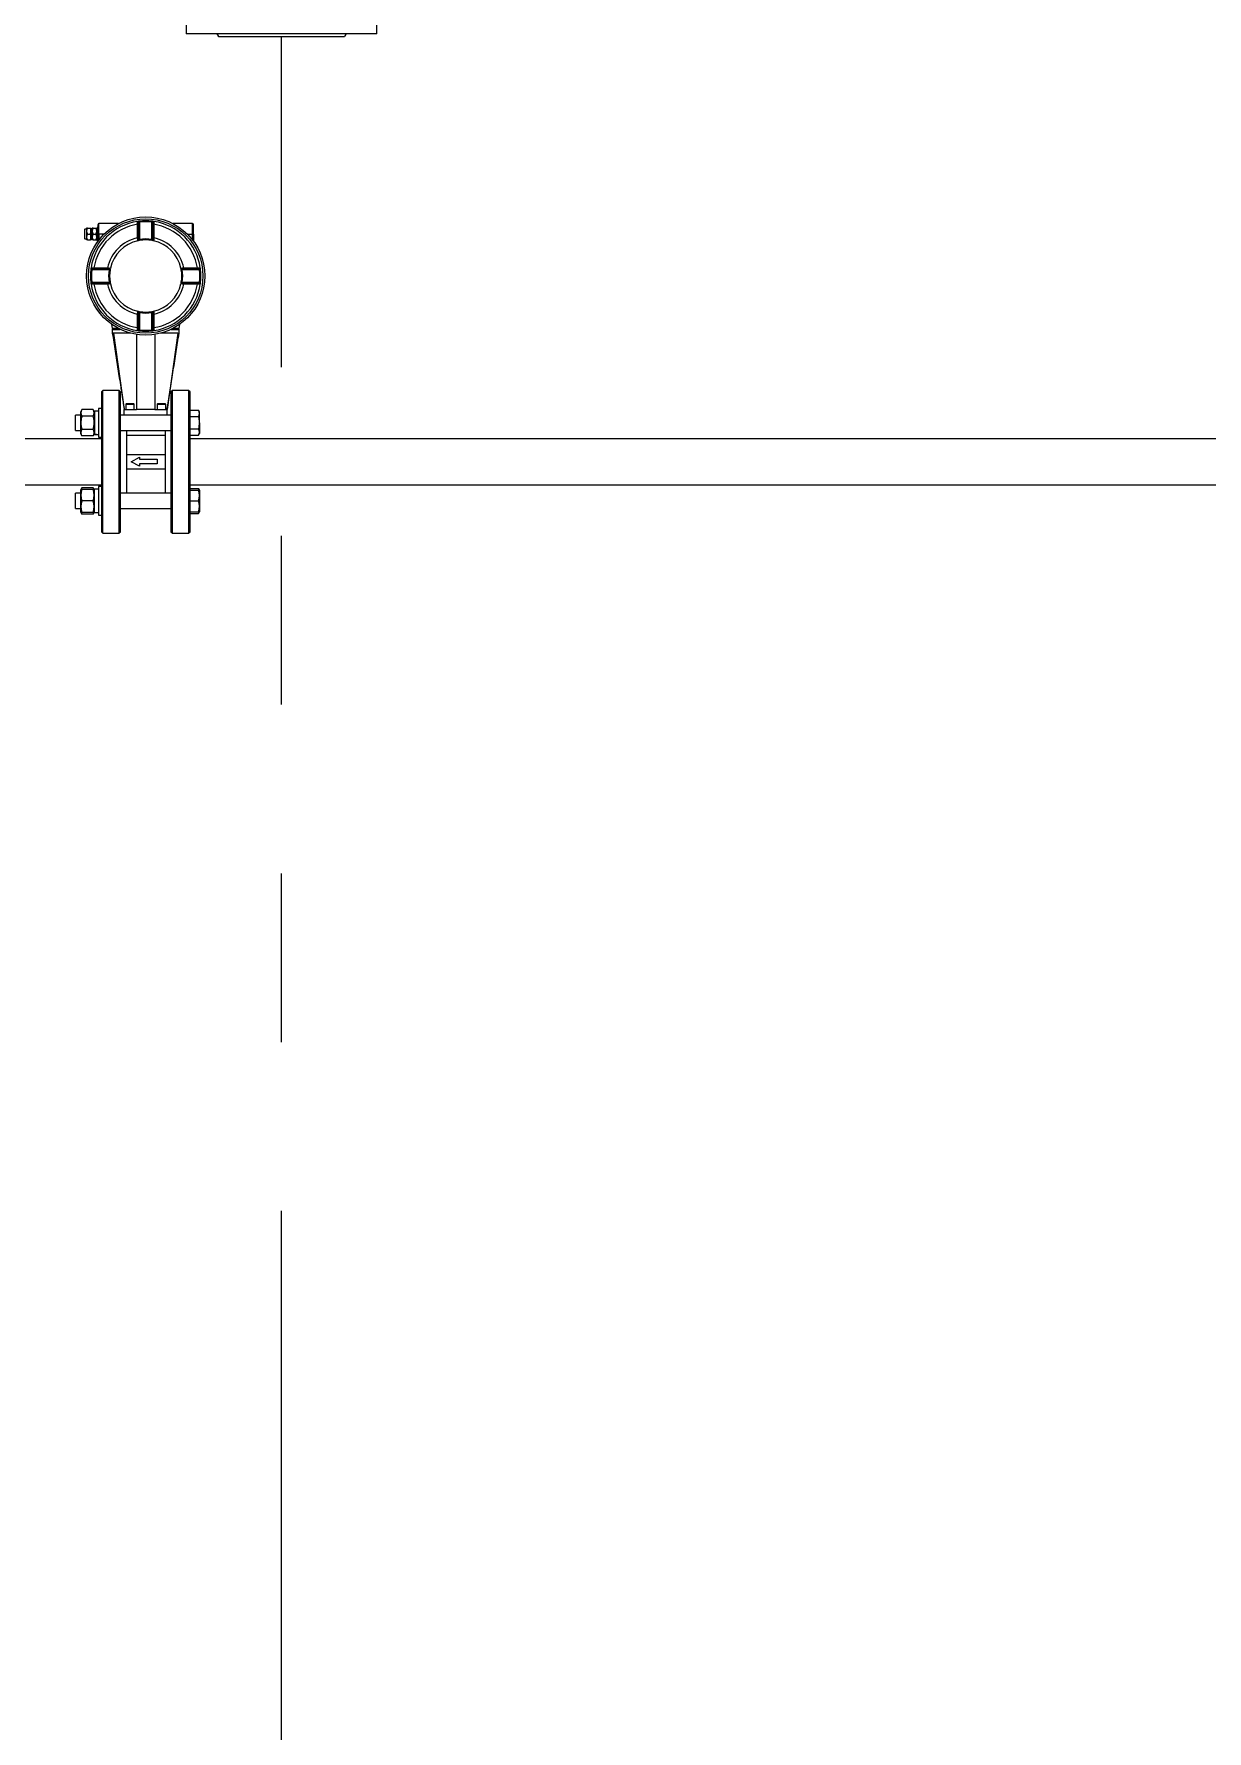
# Model space of a CAD drawing. Extents: x -681219 to -550379, y -242630 to -158199.
# Drawn here: x -632833 to -631097, y -167904 to -165390 of the extents above; entities that cross this region are included whole.
import ezdxf

# ---------------------------------------------------------------- set-up
doc = ezdxf.new("R2010")
doc.units = 0
doc.header["$LTSCALE"] = 1000
doc.linetypes.add('K', pattern=[2.5, 1.25, -0.25, 0.25, -0.25, 0.25, -0.25])
for name, color, linetype in [('07', 6, 'K'), ('16_GB93', 7, 'CONTINUOUS'), ('16_GB97.1', 7, 'CONTINUOUS'), ('E+H蒸汽流量计DN40', 7, 'CONTINUOUS'), ('GBT_9119.8_法兰_DN', 7, 'CONTINUOUS'), ('M16_GB6170', 7, 'CONTINUOUS'), ('M16×120_GB5782', 7, 'CONTINUOUS'), ('MYGL165_060401', 7, 'CONTINUOUS'), ('MYGL165_060402', 7, 'CONTINUOUS'), ('MYGL165_060501', 7, 'CONTINUOUS')]:
    doc.layers.add(name, color=color, linetype=linetype)

msp = doc.modelspace()

# ---------------------------------------------------------------- linework, layer by layer
at = {"layer": '07'}
msp.add_line((-632466.7324, -170883.3613), (-632466.7324, -165394.0405), dxfattribs=at)
at = {"layer": '16_GB93', "color": 7, "linetype": 'Continuous'}
for p, q in [((-632743.5795, -165948.5645), (-632743.5795, -165982.2877)), ((-632737.7912, -165948.5645), (-632743.5795, -165948.5645)), ((-632743.5795, -165982.9907), (-632743.5795, -165982.2877)), ((-632743.5795, -165982.9907), (-632743.5795, -165983.0115)), ((-632743.5795, -165983.0115), (-632742.7318, -165983.0115)), ((-632742.7318, -165983.0115), (-632738.6389, -165983.0115)), ((-632738.6389, -165983.0115), (-632737.7912, -165983.0115)), ((-632743.5795, -166098.8107), (-632743.5795, -166064.3636)), ((-632737.7912, -166064.3636), (-632743.5795, -166064.3636)), ((-632743.5795, -166098.8107), (-632737.7912, -166098.8107))]:
    msp.add_line(p, q, dxfattribs=at)
for centre, start, end in [((-632738.6389, -165965.788), 253.3305416, 270), ((-632742.7318, -165965.788), 267.1790105, 276.8238401)]:
    msp.add_arc(centre, 17.2235, start, end, dxfattribs=at)
at = {"layer": '16_GB97.1', "color": 7, "linetype": 'Continuous'}
for p, q in [((-632737.7912, -165944.6115), (-632737.7912, -165986.9645)), ((-632733.556, -165944.6115), (-632737.7912, -165944.6115)), ((-632737.7912, -165986.9645), (-632733.556, -165986.9645)), ((-632737.7912, -166060.4107), (-632737.7912, -166102.7636)), ((-632733.556, -166060.4107), (-632737.7912, -166060.4107)), ((-632737.7912, -166102.7636), (-632733.556, -166102.7636))]:
    msp.add_line(p, q, dxfattribs=at)
at = {"layer": 'E+H蒸汽流量计DN40', "color": 7, "linetype": 'Continuous'}
for p, q in [((-632757.8383, -165679.217), (-632758.5442, -165679.9229)), ((-632758.5442, -165679.9229), (-632758.5442, -165692.6287)), ((-632757.8383, -165693.3346), (-632757.8383, -165679.217)), ((-632755.7207, -165679.217), (-632757.8383, -165679.217)), ((-632755.4383, -165677.5229), (-632755.7207, -165677.8052)), ((-632755.7207, -165677.8052), (-632755.7207, -165694.7464)), ((-632754.0842, -165677.5229), (-632755.4383, -165677.5229)), ((-632754.0842, -165677.5229), (-632750.2983, -165677.5229)), ((-632750.2983, -165677.5229), (-632748.9442, -165677.5229)), ((-632748.6618, -165677.8052), (-632748.9442, -165677.5229)), ((-632748.6618, -165694.7464), (-632748.6618, -165677.8052)), ((-632747.2501, -165679.217), (-632748.6618, -165679.217)), ((-632746.9677, -165677.5229), (-632747.2501, -165677.8052)), ((-632747.2501, -165677.8052), (-632747.2501, -165694.7464)), ((-632745.6136, -165677.5229), (-632746.9677, -165677.5229)), ((-632745.6136, -165677.5229), (-632741.8277, -165677.5229)), ((-632741.8277, -165677.5229), (-632740.4736, -165677.5229)), ((-632740.1912, -165677.8052), (-632740.4736, -165677.5229)), ((-632740.1912, -165677.8052), (-632740.1912, -165694.7464)), ((-632739.9089, -165677.8052), (-632740.1912, -165677.8052)), ((-632739.9089, -165676.3934), (-632739.9089, -165696.1582)), ((-632738.4971, -165676.3934), (-632739.9089, -165676.3934)), ((-632738.4971, -165686.2758), (-632738.4971, -165672.1582)), ((-632737.0854, -165686.2758), (-632737.0854, -165670.7464)), ((-632708.311, -165670.7464), (-632737.0854, -165670.7464)), ((-632679.9089, -165691.9392), (-632679.9089, -165671.8481)), ((-632678.4971, -165671.8481), (-632679.9089, -165671.8481)), ((-632678.4971, -165668.9913), (-632678.4971, -165671.8481)), ((-632678.4971, -165671.8481), (-632678.4971, -165691.9392)), ((-632677.0854, -165668.6157), (-632677.2467, -165667.2132)), ((-632677.0854, -165668.6157), (-632677.0854, -165694.2739)), ((-632658.7324, -165668.6157), (-632658.5711, -165667.2132)), ((-632658.7324, -165694.2739), (-632658.7324, -165668.6157)), ((-632657.3207, -165671.8481), (-632657.3207, -165668.9913)), ((-632657.3207, -165691.9392), (-632657.3207, -165671.8481)), ((-632657.3207, -165671.8481), (-632655.9089, -165671.8481)), ((-632655.9089, -165671.8481), (-632655.9089, -165691.9392)), ((-632598.7324, -165670.7464), (-632627.5068, -165670.7464)), ((-632598.7324, -165686.2758), (-632598.7324, -165670.7464)), ((-632597.3207, -165686.2758), (-632597.3207, -165672.1582)), ((-632758.5442, -165692.6287), (-632757.8383, -165693.3346)), ((-632757.8383, -165693.3346), (-632755.7207, -165693.3346)), ((-632755.7207, -165694.7464), (-632755.4383, -165695.0287)), ((-632754.0842, -165695.0287), (-632755.4383, -165695.0287)), ((-632754.0842, -165686.2758), (-632750.2983, -165686.2758)), ((-632754.0842, -165695.0287), (-632750.2983, -165695.0287)), ((-632748.9442, -165695.0287), (-632750.2983, -165695.0287)), ((-632748.9442, -165695.0287), (-632748.6618, -165694.7464)), ((-632748.6618, -165693.3346), (-632747.2501, -165693.3346)), ((-632747.2501, -165694.7464), (-632746.9677, -165695.0287)), ((-632745.6136, -165695.0287), (-632746.9677, -165695.0287)), ((-632745.6136, -165686.2758), (-632741.8277, -165686.2758)), ((-632745.6136, -165695.0287), (-632741.8277, -165695.0287)), ((-632741.8277, -165695.0287), (-632740.4736, -165695.0287)), ((-632740.4736, -165695.0287), (-632740.1912, -165694.7464)), ((-632740.1912, -165694.7464), (-632739.9089, -165694.7464)), ((-632739.9089, -165696.1582), (-632738.4971, -165696.1582)), ((-632738.4971, -165696.6373), (-632738.4971, -165686.2758)), ((-632738.4971, -165686.2758), (-632737.0854, -165686.2758)), ((-632729.5757, -165686.2758), (-632737.0854, -165686.2758)), ((-632737.0854, -165686.2758), (-632737.0854, -165694.765)), ((-632679.9089, -165691.9392), (-632678.4971, -165691.9392)), ((-632678.4971, -165691.9392), (-632678.4971, -165694.8292)), ((-632676.8494, -165695.6658), (-632677.0854, -165694.2739)), ((-632658.9684, -165695.6658), (-632658.7324, -165694.2739)), ((-632657.3207, -165694.8292), (-632657.3207, -165691.9392)), ((-632655.9089, -165691.9392), (-632657.3207, -165691.9392)), ((-632606.2421, -165686.2758), (-632598.7324, -165686.2758)), ((-632598.7324, -165694.765), (-632598.7324, -165686.2758)), ((-632598.7324, -165686.2758), (-632597.3207, -165686.2758)), ((-632597.3207, -165686.2758), (-632597.3207, -165696.6373)), ((-632747.6866, -165739.217), (-632749.0892, -165739.0557)), ((-632747.6866, -165757.5699), (-632749.0892, -165757.7312)), ((-632722.0284, -165739.217), (-632747.6866, -165739.217)), ((-632747.6866, -165757.5699), (-632722.0284, -165757.5699)), ((-632744.4542, -165737.8052), (-632747.311, -165737.8052)), ((-632747.311, -165758.9817), (-632744.4542, -165758.9817)), ((-632744.4542, -165736.3934), (-632724.3631, -165736.3934)), ((-632744.4542, -165737.8052), (-632744.4542, -165736.3934)), ((-632724.3631, -165737.8052), (-632744.4542, -165737.8052)), ((-632744.4542, -165758.9817), (-632724.3631, -165758.9817)), ((-632744.4542, -165758.9817), (-632744.4542, -165760.3934)), ((-632724.3631, -165736.3934), (-632724.3631, -165737.8052)), ((-632721.4732, -165737.8052), (-632724.3631, -165737.8052)), ((-632724.3631, -165758.9817), (-632721.4732, -165758.9817)), ((-632724.3631, -165760.3934), (-632724.3631, -165758.9817)), ((-632720.6365, -165739.453), (-632722.0284, -165739.217)), ((-632720.6365, -165757.3339), (-632722.0284, -165757.5699)), ((-632615.1813, -165739.453), (-632613.7894, -165739.217)), ((-632615.1813, -165757.3339), (-632613.7894, -165757.5699)), ((-632611.4546, -165737.8052), (-632614.3446, -165737.8052)), ((-632614.3446, -165758.9817), (-632611.4546, -165758.9817)), ((-632588.1312, -165739.217), (-632613.7894, -165739.217)), ((-632613.7894, -165757.5699), (-632588.1312, -165757.5699)), ((-632611.4546, -165736.3934), (-632611.4546, -165737.8052)), ((-632611.4546, -165736.3934), (-632591.3636, -165736.3934)), ((-632591.3636, -165737.8052), (-632611.4546, -165737.8052)), ((-632611.4546, -165758.9817), (-632591.3636, -165758.9817)), ((-632611.4546, -165760.3934), (-632611.4546, -165758.9817)), ((-632591.3636, -165737.8052), (-632591.3636, -165736.3934)), ((-632588.5068, -165737.8052), (-632591.3636, -165737.8052)), ((-632591.3636, -165758.9817), (-632588.5068, -165758.9817)), ((-632591.3636, -165758.9817), (-632591.3636, -165760.3934)), ((-632588.1312, -165739.217), (-632586.7286, -165739.0557)), ((-632588.1312, -165757.5699), (-632586.7286, -165757.7312)), ((-632724.3631, -165760.3934), (-632744.4542, -165760.3934)), ((-632591.3636, -165760.3934), (-632611.4546, -165760.3934)), ((-632679.9089, -165804.8477), (-632678.4971, -165804.8477)), ((-632679.9089, -165824.9388), (-632679.9089, -165804.8477)), ((-632678.4971, -165801.9577), (-632678.4971, -165804.8477)), ((-632678.4971, -165804.8477), (-632678.4971, -165824.9388)), ((-632676.8494, -165801.1211), (-632677.0854, -165802.513)), ((-632677.0854, -165802.513), (-632677.0854, -165828.1712)), ((-632658.9684, -165801.1211), (-632658.7324, -165802.513)), ((-632658.7324, -165828.1712), (-632658.7324, -165802.513)), ((-632657.3207, -165804.8477), (-632657.3207, -165801.9577)), ((-632657.3207, -165824.9388), (-632657.3207, -165804.8477)), ((-632655.9089, -165804.8477), (-632657.3207, -165804.8477)), ((-632655.9089, -165804.8477), (-632655.9089, -165824.9388)), ((-632718.3381, -165819.9357), (-632717.3207, -165826.0405)), ((-632708.311, -165826.0405), (-632717.3207, -165826.0405)), ((-632715.9089, -165826.0405), (-632717.3207, -165827.4523)), ((-632717.3207, -165827.4523), (-632705.4735, -165827.4523)), ((-632717.3207, -165827.4523), (-632717.3207, -165833.0993)), ((-632715.4657, -165833.0993), (-632717.3207, -165833.0993)), ((-632689.9614, -165833.0993), (-632715.4659, -165833.0993)), ((-632715.4657, -165833.0993), (-632699.6736, -165946.0405)), ((-632678.4971, -165824.9388), (-632679.9089, -165824.9388)), ((-632678.4971, -165824.9388), (-632678.4971, -165827.7956)), ((-632677.0854, -165828.1712), (-632677.2467, -165829.5737)), ((-632658.7324, -165828.1712), (-632658.5711, -165829.5737)), ((-632657.3207, -165827.7956), (-632657.3207, -165824.9388)), ((-632657.3207, -165824.9388), (-632655.9089, -165824.9388)), ((-632620.3518, -165833.0993), (-632645.8564, -165833.0993)), ((-632620.3521, -165833.0993), (-632636.1442, -165946.0405)), ((-632630.3443, -165827.4523), (-632618.4971, -165827.4523)), ((-632618.4971, -165826.0405), (-632627.5068, -165826.0405)), ((-632620.3521, -165833.0993), (-632618.4971, -165833.0993)), ((-632618.4971, -165827.4523), (-632619.9089, -165826.0405)), ((-632618.4971, -165826.0405), (-632617.4797, -165819.9357)), ((-632618.4971, -165833.0993), (-632618.4971, -165827.4523)), ((-632681.3207, -165834.8892), (-632681.3207, -165946.0405)), ((-632654.4971, -165834.8892), (-632654.4971, -165946.0405)), ((-632699.6736, -165954.4939), (-632699.6736, -165946.0405)), ((-632699.6736, -165946.0405), (-632681.3207, -165946.0405)), ((-632696.8501, -165937.5699), (-632697.556, -165938.2758)), ((-632697.556, -165938.2758), (-632684.8501, -165938.2758)), ((-632697.556, -165938.2758), (-632697.556, -165946.0405)), ((-632685.556, -165937.5699), (-632696.8501, -165937.5699)), ((-632684.8501, -165938.2758), (-632685.556, -165937.5699)), ((-632684.8501, -165946.0405), (-632684.8501, -165938.2758)), ((-632654.4971, -165946.0405), (-632681.3207, -165946.0405)), ((-632654.4971, -165946.0405), (-632636.1442, -165946.0405)), ((-632650.2618, -165937.5699), (-632650.9677, -165938.2758)), ((-632650.9677, -165938.2758), (-632638.2618, -165938.2758)), ((-632650.9677, -165938.2758), (-632650.9677, -165946.0405)), ((-632638.9677, -165937.5699), (-632650.2618, -165937.5699)), ((-632638.2618, -165938.2758), (-632638.9677, -165937.5699)), ((-632638.2618, -165946.0405), (-632638.2618, -165938.2758)), ((-632636.1442, -165954.4939), (-632636.1442, -165946.0405)), ((-632696.5176, -165977.0821), (-632696.5176, -166070.293)), ((-632696.5176, -165984.0135), (-632639.3002, -165984.0135)), ((-632639.3002, -165977.0821), (-632639.3002, -166070.293)), ((-632639.3002, -166013.0993), (-632696.5176, -166013.0993)), ((-632696.5176, -166034.2758), (-632639.3002, -166034.2758)), ((-632689.195, -166023.6876), (-632677.1594, -166016.8337)), ((-632677.1594, -166029.9725), (-632689.195, -166023.6876)), ((-632677.1594, -166016.8337), (-632677.1594, -166019.9428)), ((-632677.1594, -166019.9428), (-632650.8818, -166019.9428)), ((-632650.8818, -166026.8633), (-632677.1594, -166026.8633)), ((-632677.1594, -166026.8633), (-632677.1594, -166029.9725)), ((-632650.8818, -166019.9428), (-632650.8818, -166026.8633))]:
    msp.add_line(p, q, dxfattribs=at)
for radius in [87.5294, 84.7059]:
    msp.add_circle((-632667.9089, -165748.3934), radius, dxfattribs=at)
for centre, radius, start, end in [((-632747.5831, -165681.8993), 7.8369, 146.0518811, 213.9481189), ((-632756.7995, -165681.8993), 7.837, 326.052397, 33.947603), ((-632667.9089, -165748.3934), 81.7155, 98.5940456, 171.4059544), ((-632739.1126, -165681.8993), 7.8369, 146.0518811, 213.9481189), ((-632667.9089, -165748.3934), 77.4802, 98.9097323, 171.0902677), ((-632748.3289, -165681.8993), 7.837, 326.052397, 33.947603), ((-632737.0854, -165672.1582), 1.4118, 90, 180), ((-632667.9089, -165748.3934), 81.7155, 96.5616357, 98.5940456), ((-632679.9089, -165668.9913), 1.4118, 0, 98.5940456), ((-632672.2224, -165689.7336), 21.6706, 102.9678737, 106.8310895), ((-632667.9089, -165748.3934), 81.7155, 83.4383643, 96.5616357), ((-632667.9089, -165748.3934), 80.3038, 83.4383643, 96.5616357), ((-632663.5967, -165689.7383), 21.6755, 73.1693434, 77.0316935), ((-632667.9089, -165748.3934), 81.7155, 81.4059544, 83.4383643), ((-632655.9089, -165668.9913), 1.4118, 81.4059544, 180), ((-632667.9089, -165748.3934), 77.4802, 8.9097323, 81.0902677), ((-632667.9089, -165748.3934), 81.7155, 8.5940456, 81.4059544), ((-632598.7324, -165672.1582), 1.4118, 0, 90), ((-632747.583, -165690.6523), 7.837, 146.0523048, 213.9476952), ((-632756.7995, -165690.6523), 7.837, 326.0523048, 33.9476952), ((-632739.1125, -165690.6523), 7.837, 146.0523048, 213.9476952), ((-632748.3289, -165690.6523), 7.837, 326.0523048, 33.9476952), ((-632667.9089, -165748.3934), 57.7155, 102.0002699, 167.9997302), ((-632667.9089, -165748.3934), 53.4802, 102.6274678, 167.3725322), ((-632679.9089, -165694.8292), 1.4118, 282.6274678, 0), ((-632667.9089, -165748.3934), 53.4802, 99.6235019, 102.6274678), ((-632671.9091, -165709.5072), 16.0887, 108.7678675, 114.172386), ((-632667.9089, -165748.3934), 54.892, 80.3764981, 99.6235019), ((-632667.9089, -165748.3934), 53.4802, 80.3764981, 99.6235019), ((-632667.9089, -165748.3934), 53.4802, 77.805177, 80.3764981), ((-632663.9088, -165709.5073), 16.0888, 65.827624, 71.2321223), ((-632655.9089, -165694.8292), 1.4118, 180, 257.3725322), ((-632667.9089, -165748.3934), 53.4802, 12.6274678, 77.3725322), ((-632667.9089, -165748.3934), 57.7155, 12.0002698, 77.9997301), ((-632667.9089, -165748.3934), 81.7155, 173.4383643, 186.5616357), ((-632667.9089, -165748.3934), 81.7155, 171.4059544, 173.4383643), ((-632667.9089, -165748.3934), 81.7155, 186.5616357, 188.5940456), ((-632747.311, -165736.3934), 1.4118, 171.4059544, 270), ((-632747.311, -165760.3934), 1.4118, 90, 188.5940456), ((-632667.9089, -165748.3934), 80.3038, 173.4383643, 186.5616357), ((-632726.564, -165744.0812), 21.6755, 163.1693434, 167.0316934), ((-632726.5687, -165752.7069), 21.6706, 192.9678736, 196.8310896), ((-632667.9089, -165748.3934), 54.892, 170.376498, 189.623502), ((-632706.7951, -165744.3933), 16.0888, 155.8276241, 161.2321223), ((-632706.7951, -165752.3936), 16.0887, 198.7678675, 204.1723861), ((-632721.4732, -165736.3934), 1.4118, 270, 347.3725322), ((-632721.4732, -165760.3934), 1.4118, 12.6274678, 90), ((-632667.9089, -165748.3934), 53.4802, 170.376498, 189.623502), ((-632667.9089, -165748.3934), 53.4802, 167.805177, 170.376498), ((-632667.9089, -165748.3934), 53.4802, 189.623502, 192.6274678), ((-632667.9089, -165748.3934), 53.4802, 9.623502, 12.6274678), ((-632614.3446, -165736.3934), 1.4118, 192.6274678, 270), ((-632614.3446, -165760.3934), 1.4118, 90, 167.3725322), ((-632667.9089, -165748.3934), 53.4802, 347.805177, 350.376498), ((-632667.9089, -165748.3934), 53.4802, 350.376498, 9.623502), ((-632629.0227, -165744.3933), 16.0887, 18.7678675, 24.1723861), ((-632629.0227, -165752.3936), 16.0888, 335.8276241, 341.2321223), ((-632667.9089, -165748.3934), 54.892, 350.376498, 9.623502), ((-632588.5068, -165736.3934), 1.4118, 270, 8.5940456), ((-632609.2491, -165744.08), 21.6706, 12.9678736, 16.8310896), ((-632609.2538, -165752.7057), 21.6755, 343.1693434, 347.0316934), ((-632588.5068, -165760.3934), 1.4118, 351.4059544, 90), ((-632667.9089, -165748.3934), 80.3038, 353.4383643, 6.5616357), ((-632667.9089, -165748.3934), 81.7155, 6.5616357, 8.5940456), ((-632667.9089, -165748.3934), 81.7155, 351.4059544, 353.4383643), ((-632667.9089, -165748.3934), 81.7155, 353.4383643, 6.5616357), ((-632667.9089, -165748.3934), 81.7155, 188.5940456, 261.4059544), ((-632667.9089, -165748.3934), 77.4802, 188.9097323, 261.0902677), ((-632667.9089, -165748.3934), 57.7155, 192.0002698, 257.9997301), ((-632667.9089, -165748.3934), 53.4802, 192.6274678, 257.3725322), ((-632667.9089, -165748.3934), 53.4802, 282.6274678, 347.3725322), ((-632667.9089, -165748.3934), 77.4802, 278.9097323, 351.0902677), ((-632667.9089, -165748.3934), 57.7155, 282.0002699, 347.9997302), ((-632667.9089, -165748.3934), 81.7155, 278.5940456, 351.4059544), ((-632679.9089, -165801.9577), 1.4118, 0, 77.3725322), ((-632667.9089, -165748.3934), 53.4802, 257.805177, 260.3764981), ((-632671.909, -165787.2796), 16.0888, 245.827624, 251.2321223), ((-632667.9089, -165748.3934), 54.892, 260.3764981, 279.6235019), ((-632667.9089, -165748.3934), 53.4802, 260.3764981, 279.6235019), ((-632667.9089, -165748.3934), 53.4802, 279.6235019, 282.6274678), ((-632663.9087, -165787.2797), 16.0887, 288.7678675, 294.172386), ((-632655.9089, -165801.9577), 1.4118, 102.6274678, 180), ((-632679.9089, -165827.7956), 1.4118, 261.4059544, 0), ((-632667.9089, -165748.3934), 81.7155, 261.4059544, 263.4383643), ((-632672.2211, -165807.0486), 21.6755, 253.1693434, 257.0316935), ((-632667.9089, -165748.3934), 81.7155, 263.4383643, 276.5616357), ((-632667.9089, -165748.3934), 80.3038, 263.4383643, 276.5616357), ((-632663.5954, -165807.0533), 21.6706, 282.9678737, 286.8310895), ((-632667.9089, -165748.3934), 81.7155, 276.5616357, 278.5940456), ((-632655.9089, -165827.7956), 1.4118, 180, 278.5940456)]:
    msp.add_arc(centre, radius, start, end, dxfattribs=at)
for points, knots in [([(-632679.9089, -165671.8481), (-632679.9233, -165671.5681), (-632679.9373, -165671.2927), (-632679.9648, -165670.7508), (-632679.9784, -165670.4815), (-632680.0041, -165669.9674), (-632680.0162, -165669.7235), (-632680.039, -165669.2616), (-632680.0498, -165669.0426), (-632680.069, -165668.6497), (-632680.0775, -165668.4733), (-632680.0926, -165668.1617), (-632680.099, -165668.0287), (-632680.1144, -165667.7089), (-632680.1199, -165667.5954), (-632680.1199, -165667.5954)], [0, 0, 0, 0, 0.125, 0.125, 0.25, 0.25, 0.375, 0.375, 0.5, 0.5, 0.625, 0.625, 0.75, 0.75, 1, 1, 1, 1]), ([(-632655.6979, -165667.5954), (-632655.6979, -165667.5954), (-632655.6993, -165667.6231), (-632655.7045, -165667.7316), (-632655.7084, -165667.8137), (-632655.7187, -165668.0277), (-632655.725, -165668.1587), (-632655.74, -165668.468), (-632655.7487, -165668.6478), (-632655.7679, -165669.0402), (-632655.7784, -165669.2543), (-632655.8014, -165669.719), (-632655.8136, -165669.9657), (-632655.8392, -165670.4763), (-632655.8526, -165670.7435), (-632655.8804, -165671.2912), (-632655.8945, -165671.5681), (-632655.9089, -165671.8481)], [0, 0, 0, 0, 0.125, 0.125, 0.25, 0.25, 0.375, 0.375, 0.5, 0.5, 0.625, 0.625, 0.75, 0.75, 0.875, 0.875, 1, 1, 1, 1]), ([(-632679.6003, -165696.2068), (-632679.6003, -165696.2068), (-632679.6024, -165696.1789), (-632679.6107, -165696.0695), (-632679.617, -165695.9867), (-632679.6332, -165695.7712), (-632679.6431, -165695.6394), (-632679.6664, -165695.328), (-632679.6798, -165695.1474), (-632679.7089, -165694.7532), (-632679.7247, -165694.5382), (-632679.7586, -165694.0716), (-632679.7764, -165693.8247), (-632679.8129, -165693.3131), (-632679.8319, -165693.0449), (-632679.8704, -165692.4967), (-632679.8896, -165692.2195), (-632679.9089, -165691.9392)], [0, 0, 0, 0, 0.125, 0.125, 0.25, 0.25, 0.375, 0.375, 0.5, 0.5, 0.625, 0.625, 0.75, 0.75, 0.875, 0.875, 1, 1, 1, 1]), ([(-632655.9089, -165691.9392), (-632655.9282, -165692.2196), (-632655.9473, -165692.4954), (-632655.9854, -165693.0383), (-632656.0045, -165693.3081), (-632656.0413, -165693.8232), (-632656.0589, -165694.0678), (-632656.0926, -165694.531), (-632656.1087, -165694.7509), (-632656.1378, -165695.1456), (-632656.151, -165695.3228), (-632656.1744, -165695.6362), (-632656.1845, -165695.7702), (-632656.2088, -165696.0923), (-632656.2175, -165696.2068), (-632656.2175, -165696.2068)], [0, 0, 0, 0, 0.125, 0.125, 0.25, 0.25, 0.375, 0.375, 0.5, 0.5, 0.625, 0.625, 0.75, 0.75, 1, 1, 1, 1]), ([(-632748.7069, -165736.1825), (-632748.7069, -165736.1825), (-632748.6792, -165736.1838), (-632748.5708, -165736.189), (-632748.4887, -165736.1929), (-632748.2746, -165736.2032), (-632748.1437, -165736.2096), (-632747.8344, -165736.2245), (-632747.6546, -165736.2333), (-632747.2621, -165736.2525), (-632747.048, -165736.263), (-632746.5833, -165736.2859), (-632746.3366, -165736.2982), (-632745.8261, -165736.3237), (-632745.5588, -165736.3372), (-632745.0111, -165736.3649), (-632744.7342, -165736.3791), (-632744.4542, -165736.3934)], [0, 0, 0, 0, 0.125, 0.125, 0.25, 0.25, 0.375, 0.375, 0.5, 0.5, 0.625, 0.625, 0.75, 0.75, 0.875, 0.875, 1, 1, 1, 1]), ([(-632724.3631, -165736.3934), (-632724.0828, -165736.4127), (-632723.8069, -165736.4319), (-632723.2641, -165736.47), (-632722.9943, -165736.489), (-632722.4791, -165736.5258), (-632722.2346, -165736.5435), (-632721.7713, -165736.5771), (-632721.5514, -165736.5932), (-632721.1568, -165736.6224), (-632720.9795, -165736.6355), (-632720.6661, -165736.659), (-632720.5322, -165736.669), (-632720.2101, -165736.6933), (-632720.0956, -165736.7021), (-632720.0956, -165736.7021)], [0, 0, 0, 0, 0.125, 0.125, 0.25, 0.25, 0.375, 0.375, 0.5, 0.5, 0.625, 0.625, 0.75, 0.75, 1, 1, 1, 1]), ([(-632615.7222, -165736.7021), (-632615.7222, -165736.7021), (-632615.6943, -165736.7), (-632615.585, -165736.6917), (-632615.5022, -165736.6854), (-632615.2866, -165736.6691), (-632615.1548, -165736.6592), (-632614.8435, -165736.6359), (-632614.6628, -165736.6225), (-632614.2687, -165736.5934), (-632614.0537, -165736.5777), (-632613.587, -165736.5437), (-632613.3402, -165736.5259), (-632612.8285, -165736.4894), (-632612.5604, -165736.4704), (-632612.0122, -165736.432), (-632611.735, -165736.4127), (-632611.4546, -165736.3934)], [0, 0, 0, 0, 0.125, 0.125, 0.25, 0.25, 0.375, 0.375, 0.5, 0.5, 0.625, 0.625, 0.75, 0.75, 0.875, 0.875, 1, 1, 1, 1]), ([(-632591.3636, -165736.3934), (-632591.0836, -165736.3791), (-632590.8082, -165736.365), (-632590.2662, -165736.3375), (-632589.9969, -165736.324), (-632589.4828, -165736.2983), (-632589.2389, -165736.2861), (-632588.777, -165736.2633), (-632588.558, -165736.2526), (-632588.1651, -165736.2334), (-632587.9888, -165736.2248), (-632587.6771, -165736.2097), (-632587.5442, -165736.2033), (-632587.2244, -165736.1879), (-632587.1109, -165736.1825), (-632587.1109, -165736.1825)], [0, 0, 0, 0, 0.125, 0.125, 0.25, 0.25, 0.375, 0.375, 0.5, 0.5, 0.625, 0.625, 0.75, 0.75, 1, 1, 1, 1]), ([(-632744.4542, -165760.3934), (-632744.7342, -165760.4078), (-632745.0096, -165760.4219), (-632745.5516, -165760.4494), (-632745.8209, -165760.4629), (-632746.335, -165760.4886), (-632746.5789, -165760.5008), (-632747.0408, -165760.5236), (-632747.2598, -165760.5343), (-632747.6527, -165760.5535), (-632747.829, -165760.5621), (-632748.1407, -165760.5772), (-632748.2736, -165760.5836), (-632748.5934, -165760.599), (-632748.7069, -165760.6044), (-632748.7069, -165760.6044)], [0, 0, 0, 0, 0.125, 0.125, 0.25, 0.25, 0.375, 0.375, 0.5, 0.5, 0.625, 0.625, 0.75, 0.75, 1, 1, 1, 1]), ([(-632720.0956, -165760.0848), (-632720.0956, -165760.0848), (-632720.1235, -165760.0869), (-632720.2328, -165760.0952), (-632720.3156, -165760.1015), (-632720.5312, -165760.1178), (-632720.663, -165760.1277), (-632720.9743, -165760.151), (-632721.155, -165760.1644), (-632721.5491, -165760.1935), (-632721.7641, -165760.2092), (-632722.2308, -165760.2432), (-632722.4776, -165760.2609), (-632722.9893, -165760.2975), (-632723.2574, -165760.3165), (-632723.8056, -165760.3549), (-632724.0828, -165760.3742), (-632724.3631, -165760.3934)], [0, 0, 0, 0, 0.125, 0.125, 0.25, 0.25, 0.375, 0.375, 0.5, 0.5, 0.625, 0.625, 0.75, 0.75, 0.875, 0.875, 1, 1, 1, 1]), ([(-632611.4546, -165760.3934), (-632611.735, -165760.3742), (-632612.0109, -165760.355), (-632612.5537, -165760.3169), (-632612.8235, -165760.2978), (-632613.3386, -165760.2611), (-632613.5832, -165760.2434), (-632614.0465, -165760.2098), (-632614.2664, -165760.1936), (-632614.661, -165760.1645), (-632614.8383, -165760.1513), (-632615.1517, -165760.1279), (-632615.2856, -165760.1179), (-632615.6077, -165760.0936), (-632615.7222, -165760.0848), (-632615.7222, -165760.0848)], [0, 0, 0, 0, 0.125, 0.125, 0.25, 0.25, 0.375, 0.375, 0.5, 0.5, 0.625, 0.625, 0.75, 0.75, 1, 1, 1, 1]), ([(-632587.1109, -165760.6044), (-632587.1109, -165760.6044), (-632587.1386, -165760.6031), (-632587.247, -165760.5979), (-632587.3291, -165760.594), (-632587.5432, -165760.5837), (-632587.6741, -165760.5773), (-632587.9834, -165760.5624), (-632588.1632, -165760.5536), (-632588.5557, -165760.5344), (-632588.7697, -165760.5239), (-632589.2345, -165760.501), (-632589.4812, -165760.4887), (-632589.9917, -165760.4632), (-632590.259, -165760.4497), (-632590.8067, -165760.422), (-632591.0836, -165760.4078), (-632591.3636, -165760.3934)], [0, 0, 0, 0, 0.125, 0.125, 0.25, 0.25, 0.375, 0.375, 0.5, 0.5, 0.625, 0.625, 0.75, 0.75, 0.875, 0.875, 1, 1, 1, 1]), ([(-632679.9089, -165804.8477), (-632679.8896, -165804.5673), (-632679.8705, -165804.2915), (-632679.8324, -165803.7486), (-632679.8133, -165803.4788), (-632679.7765, -165802.9637), (-632679.7589, -165802.7191), (-632679.7252, -165802.2559), (-632679.7091, -165802.036), (-632679.68, -165801.6413), (-632679.6668, -165801.4641), (-632679.6434, -165801.1507), (-632679.6333, -165801.0167), (-632679.609, -165800.6946), (-632679.6003, -165800.5801), (-632679.6003, -165800.5801)], [0, 0, 0, 0, 0.125, 0.125, 0.25, 0.25, 0.375, 0.375, 0.5, 0.5, 0.625, 0.625, 0.75, 0.75, 1, 1, 1, 1]), ([(-632656.2175, -165800.5801), (-632656.2175, -165800.5801), (-632656.2154, -165800.608), (-632656.2071, -165800.7174), (-632656.2008, -165800.8002), (-632656.1846, -165801.0157), (-632656.1746, -165801.1475), (-632656.1514, -165801.4588), (-632656.1379, -165801.6395), (-632656.1089, -165802.0337), (-632656.0931, -165802.2487), (-632656.0592, -165802.7153), (-632656.0414, -165802.9622), (-632656.0048, -165803.4738), (-632655.9859, -165803.742), (-632655.9474, -165804.2902), (-632655.9282, -165804.5674), (-632655.9089, -165804.8477)], [0, 0, 0, 0, 0.125, 0.125, 0.25, 0.25, 0.375, 0.375, 0.5, 0.5, 0.625, 0.625, 0.75, 0.75, 0.875, 0.875, 1, 1, 1, 1]), ([(-632717.3207, -165833.0993), (-632716.5587, -165837.9761), (-632715.2715, -165846.214), (-632713.1455, -165859.8202), (-632711.0788, -165873.0471), (-632709.0125, -165886.2719), (-632706.9282, -165899.6109), (-632705.154, -165910.9666), (-632703.7019, -165920.2588), (-632702.6457, -165927.0178), (-632701.7611, -165932.6802), (-632701.073, -165937.0848), (-632700.5745, -165940.2731), (-632700.1838, -165942.7717), (-632699.8775, -165944.73), (-632699.742, -165945.6009), (-632699.6736, -165946.0405)], [0, 0, 0, 0, 0.117044283, 0.234646613, 0.35228246, 0.46809515, 0.583297533, 0.704578021, 0.767846585, 0.828686693, 0.883045317, 0.917257266, 0.945288535, 0.967921206, 0.986099125, 1, 1, 1, 1]), ([(-632680.1199, -165829.1915), (-632680.1199, -165829.1915), (-632680.1185, -165829.1638), (-632680.1133, -165829.0553), (-632680.1094, -165828.9732), (-632680.0991, -165828.7592), (-632680.0928, -165828.6282), (-632680.0778, -165828.3189), (-632680.0691, -165828.1391), (-632680.0499, -165827.7467), (-632680.0394, -165827.5326), (-632680.0164, -165827.0679), (-632680.0042, -165826.8212), (-632679.9786, -165826.3106), (-632679.9652, -165826.0434), (-632679.9374, -165825.4957), (-632679.9233, -165825.2188), (-632679.9089, -165824.9388)], [0, 0, 0, 0, 0.125, 0.125, 0.25, 0.25, 0.375, 0.375, 0.5, 0.5, 0.625, 0.625, 0.75, 0.75, 0.875, 0.875, 1, 1, 1, 1]), ([(-632655.9089, -165824.9388), (-632655.8945, -165825.2188), (-632655.8804, -165825.4942), (-632655.853, -165826.0361), (-632655.8394, -165826.3054), (-632655.8137, -165826.8195), (-632655.8016, -165827.0634), (-632655.7788, -165827.5253), (-632655.768, -165827.7443), (-632655.7488, -165828.1372), (-632655.7402, -165828.3136), (-632655.7252, -165828.6252), (-632655.7187, -165828.7582), (-632655.7034, -165829.078), (-632655.6979, -165829.1915), (-632655.6979, -165829.1915)], [0, 0, 0, 0, 0.125, 0.125, 0.25, 0.25, 0.375, 0.375, 0.5, 0.5, 0.625, 0.625, 0.75, 0.75, 1, 1, 1, 1]), ([(-632636.1441, -165946.0405), (-632636.0614, -165945.5107), (-632635.7745, -165943.6738), (-632635.1401, -165939.6144), (-632634.2728, -165934.063), (-632633.291, -165927.7804), (-632632.2873, -165921.3563), (-632630.2114, -165908.0701), (-632627.0636, -165887.9249), (-632622.7133, -165860.083), (-632620.065, -165843.1335), (-632618.4971, -165833.0993)], [0, 0, 0, 0, 0.013148957, 0.053306735, 0.104577422, 0.161955193, 0.219655032, 0.275304243, 0.514441018, 0.757822194, 1, 1, 1, 1])]:
    msp.add_open_spline(points, degree=3, knots=knots, dxfattribs=at)
at = {"layer": 'GBT_9119.8_法兰_DN', "color": 7, "linetype": 'Continuous'}
for p, q in [((-632607.9089, -165365.8052), (-632607.9089, -165389.8052)), ((-632325.556, -165389.8052), (-632325.556, -165365.8052)), ((-632325.556, -165389.8052), (-632607.9089, -165389.8052)), ((-632373.556, -165394.0405), (-632559.9089, -165394.0405))]:
    msp.add_line(p, q, dxfattribs=at)
for centre, start, end in [((-632564.1442, -165394.0405), 0, 90), ((-632369.3207, -165394.0405), 90, 180)]:
    msp.add_arc(centre, 4.2353, start, end, dxfattribs=at)
at = {"layer": 'M16_GB6170', "color": 7, "linetype": 'Continuous'}
for p, q in [((-632762.3488, -165946.2254), (-632764.4736, -165949.9056)), ((-632764.4736, -165949.9056), (-632764.4736, -165981.6704)), ((-632745.7041, -165956.0067), (-632762.349, -165956.0067)), ((-632745.7043, -165946.2254), (-632762.3488, -165946.2254)), ((-632743.5795, -165949.9056), (-632745.7043, -165946.2254)), ((-632764.4736, -165981.6704), (-632762.3488, -165985.3506)), ((-632745.7041, -165975.5693), (-632762.349, -165975.5693)), ((-632745.7043, -165985.3506), (-632762.3488, -165985.3506)), ((-632745.7043, -165985.3506), (-632743.5795, -165981.6704)), ((-632763.8623, -166064.646), (-632764.4736, -166065.7048)), ((-632764.4736, -166065.7048), (-632764.4736, -166097.4695)), ((-632762.3488, -166062.0246), (-632763.8623, -166064.646)), ((-632762.349, -166064.646), (-632763.8623, -166064.646)), ((-632745.7041, -166064.646), (-632762.349, -166064.646)), ((-632745.7043, -166062.0246), (-632762.3488, -166062.0246)), ((-632745.7043, -166081.5871), (-632762.3488, -166081.5871)), ((-632744.1908, -166064.646), (-632745.7043, -166062.0246)), ((-632745.7041, -166064.646), (-632744.1908, -166064.646)), ((-632743.5795, -166065.7048), (-632744.1908, -166064.646)), ((-632764.4736, -166097.4695), (-632763.8623, -166098.5283)), ((-632763.8623, -166098.5283), (-632762.3488, -166101.1497)), ((-632762.349, -166098.5283), (-632763.8623, -166098.5283)), ((-632745.7041, -166098.5283), (-632762.349, -166098.5283)), ((-632745.7043, -166101.1497), (-632762.3488, -166101.1497)), ((-632745.7043, -166101.1497), (-632744.1908, -166098.5283)), ((-632745.7041, -166098.5283), (-632744.1908, -166098.5283)), ((-632744.1908, -166098.5283), (-632743.5795, -166097.4695))]:
    msp.add_line(p, q, dxfattribs=at)
for centre, radius, start, end in [((-632755.0869, -165951.1163), 8.7552, 146.0398024, 213.9572864), ((-632752.9662, -165951.1163), 8.7553, 326.0428621, 33.960049), ((-632755.0869, -165980.4597), 8.7553, 146.0428621, 213.960049), ((-632752.9661, -165980.4597), 8.7552, 326.0398024, 33.9572864), ((-632739.1827, -166073.1162), 24.6662, 159.9161491, 200.0855317), ((-632739.1828, -166090.0581), 24.6661, 159.9144081, 200.0839112), ((-632755.0869, -166066.9154), 8.7552, 146.0398024, 164.9277694), ((-632752.9662, -166066.9154), 8.7553, 15.0887719, 33.960049), ((-632768.8703, -166073.1162), 24.6661, 339.9144081, 20.0839112), ((-632768.8703, -166090.0581), 24.6662, 339.9161491, 20.0855317), ((-632755.0869, -166096.2589), 8.7553, 195.0887719, 213.960049), ((-632752.9661, -166096.2589), 8.7552, 326.0398024, 344.9277694)]:
    msp.add_arc(centre, radius, start, end, dxfattribs=at)
for points, knots in [([(-632762.349, -165956.0067), (-632762.8055, -165957.5878), (-632763.1856, -165959.1897), (-632763.5835, -165961.6397), (-632763.6873, -165962.4661), (-632763.827, -165964.1295), (-632763.8622, -165964.9586), (-632763.8624, -165967.4383), (-632763.7205, -165969.0809), (-632763.1937, -165972.3484), (-632762.8083, -165973.9783), (-632762.349, -165975.5693)], [0, 0, 0, 0, 0.25, 0.25, 0.375, 0.375, 0.5, 0.5, 0.75, 0.75, 1, 1, 1, 1]), ([(-632745.7041, -165975.5693), (-632745.2448, -165973.9783), (-632744.8594, -165972.3484), (-632744.3326, -165969.0809), (-632744.1907, -165967.4383), (-632744.1909, -165964.9586), (-632744.2261, -165964.1295), (-632744.3657, -165962.4661), (-632744.4696, -165961.6397), (-632744.8674, -165959.1897), (-632745.2476, -165957.5878), (-632745.7041, -165956.0067)], [0, 0, 0, 0, 0.25, 0.25, 0.5, 0.5, 0.625, 0.625, 0.75, 0.75, 1, 1, 1, 1])]:
    msp.add_open_spline(points, degree=3, knots=knots, dxfattribs=at)
at = {"layer": 'M16×120_GB5782', "color": 7, "linetype": 'Continuous'}
for p, q in [((-632771.6736, -165977.0821), (-632771.6736, -165954.4939)), ((-632764.4736, -165954.4939), (-632771.6736, -165954.4939)), ((-632630.4971, -165954.4939), (-632705.3207, -165954.4939)), ((-632602.2618, -165947.3151), (-632589.5734, -165947.3151)), ((-632602.2618, -165956.5515), (-632589.5732, -165956.5515)), ((-632588.1442, -165949.7904), (-632589.5734, -165947.3151)), ((-632588.1442, -165965.788), (-632588.1442, -165949.7904)), ((-632771.6736, -165977.0821), (-632764.4736, -165977.0821)), ((-632705.3207, -165977.0821), (-632630.4971, -165977.0821)), ((-632602.2618, -165975.0245), (-632589.5732, -165975.0245)), ((-632602.2618, -165984.2609), (-632589.5734, -165984.2609)), ((-632589.5734, -165984.2609), (-632588.1442, -165981.7856)), ((-632588.1442, -165965.788), (-632588.1442, -165981.7856)), ((-632771.6736, -166092.8813), (-632771.6736, -166070.293)), ((-632764.4736, -166070.293), (-632771.6736, -166070.293)), ((-632630.4971, -166070.293), (-632705.3207, -166070.293)), ((-632602.2618, -166063.1142), (-632589.5734, -166063.1142)), ((-632602.2618, -166065.5896), (-632589.5732, -166065.5896)), ((-632602.2618, -166081.5871), (-632589.5734, -166081.5871)), ((-632588.1442, -166065.5896), (-632589.5734, -166063.1142)), ((-632589.5732, -166065.5896), (-632588.1442, -166065.5896)), ((-632588.1442, -166065.5896), (-632588.1442, -166097.5847)), ((-632771.6736, -166092.8813), (-632764.4736, -166092.8813)), ((-632705.3207, -166092.8813), (-632630.4971, -166092.8813)), ((-632602.2618, -166097.5847), (-632589.5732, -166097.5847)), ((-632602.2618, -166100.0601), (-632589.5734, -166100.0601)), ((-632589.5734, -166100.0601), (-632588.1442, -166097.5847)), ((-632588.1442, -166097.5847), (-632589.5732, -166097.5847))]:
    msp.add_line(p, q, dxfattribs=at)
for centre, radius, start, end in [((-632596.4308, -165951.9335), 8.2676, 326.0428621, 33.960049), ((-632596.4307, -165979.6425), 8.2676, 326.0398025, 33.9572864), ((-632596.4308, -166067.7326), 8.2676, 15.0887718, 33.960049), ((-632611.449, -166073.588), 23.2922, 339.9144081, 20.0839112), ((-632611.4491, -166089.5862), 23.2923, 339.9161491, 20.0855317), ((-632596.4307, -166095.4417), 8.2676, 326.0398025, 344.9277691)]:
    msp.add_arc(centre, radius, start, end, dxfattribs=at)
for points, knots in [([(-632588.1442, -165965.788), (-632588.1442, -165965.0071), (-632588.1774, -165964.2238), (-632588.3093, -165962.6521), (-632588.4073, -165961.872), (-632588.7829, -165959.5581), (-632589.142, -165958.045), (-632589.5732, -165956.5515)], [0, 0, 0, 0, 0.25, 0.25, 0.5, 0.5, 1, 1, 1, 1]), ([(-632589.5732, -165975.0245), (-632589.1395, -165973.5222), (-632588.7757, -165971.9837), (-632588.2784, -165968.8995), (-632588.1442, -165967.3488), (-632588.1442, -165965.788)], [0, 0, 0, 0, 0.5, 0.5, 1, 1, 1, 1])]:
    msp.add_open_spline(points, degree=3, knots=knots, dxfattribs=at)
at = {"layer": 'MYGL165_060401', "color": 7, "linetype": 'Continuous'}
for p, q in [((-632731.4383, -165917.8052), (-632733.556, -165919.9229)), ((-632733.556, -165919.9229), (-632733.556, -166127.4523)), ((-632731.4383, -166129.5699), (-632731.4383, -165917.8052)), ((-632707.4383, -165917.8052), (-632731.4383, -165917.8052)), ((-632707.4383, -165917.8052), (-632707.4383, -166129.5699)), ((-632705.3207, -165919.9229), (-632707.4383, -165917.8052)), ((-632705.3207, -166127.4523), (-632705.3207, -165919.9229)), ((-632628.3795, -165917.8052), (-632630.4971, -165919.9229)), ((-632630.4971, -165919.9229), (-632630.4971, -166127.4523)), ((-632628.3795, -166129.5699), (-632628.3795, -165917.8052)), ((-632604.3795, -165917.8052), (-632628.3795, -165917.8052)), ((-632604.3795, -165917.8052), (-632604.3795, -166129.5699)), ((-632602.2618, -165919.9229), (-632604.3795, -165917.8052)), ((-632602.2618, -166127.4523), (-632602.2618, -165919.9229)), ((-632733.556, -166127.4523), (-632731.4383, -166129.5699)), ((-632731.4383, -166129.5699), (-632707.4383, -166129.5699)), ((-632707.4383, -166129.5699), (-632705.3207, -166127.4523)), ((-632630.4971, -166127.4523), (-632628.3795, -166129.5699)), ((-632628.3795, -166129.5699), (-632604.3795, -166129.5699)), ((-632604.3795, -166129.5699), (-632602.2618, -166127.4523))]:
    msp.add_line(p, q, dxfattribs=at)
at = {"layer": 'MYGL165_060402', "color": 7, "linetype": 'Continuous'}
for p, q in [((-630385.7719, -165989.8052), (-632602.2618, -165989.8052)), ((-632602.2618, -166057.5699), (-630371.6736, -166057.5699))]:
    msp.add_line(p, q, dxfattribs=at)
at = {"layer": 'MYGL165_060501', "color": 7, "linetype": 'Continuous'}
for p, q in [((-632733.556, -165989.8052), (-633010.2618, -165989.8052)), ((-633128.8501, -166057.5699), (-632733.556, -166057.5699))]:
    msp.add_line(p, q, dxfattribs=at)

doc.saveas('drawing.dxf')
